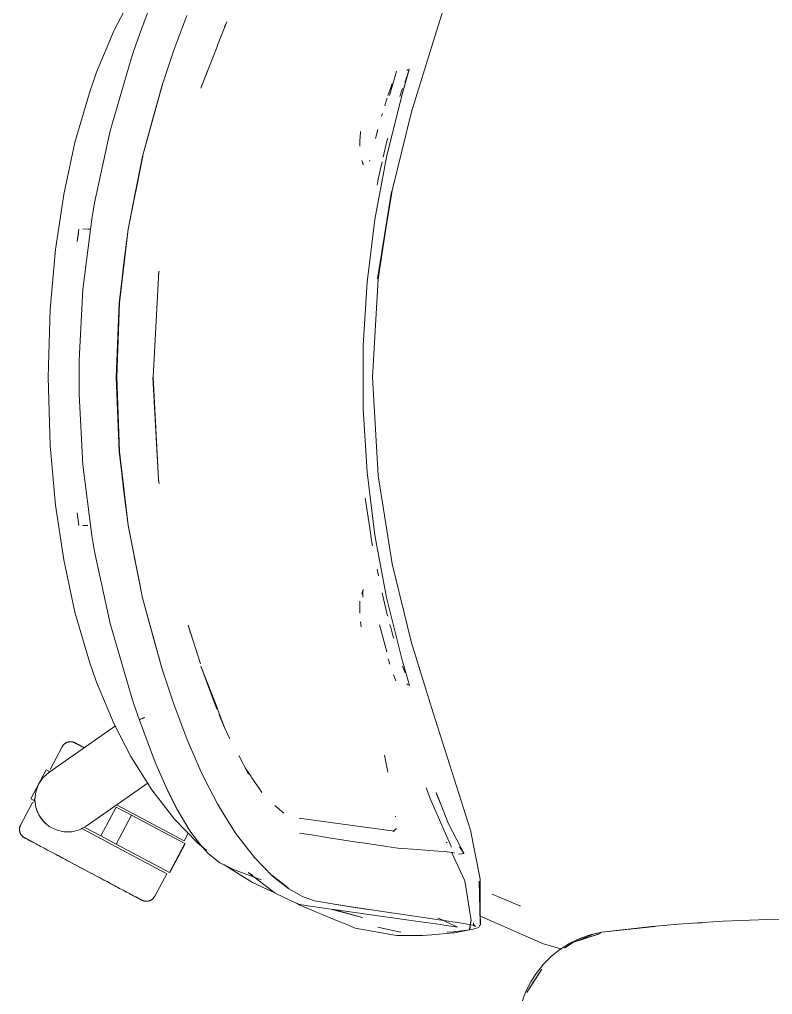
# Model space of a CAD drawing. Header units: millimetres. Extents: x 155927 to 326028, y -36033 to 97293.
# Drawn here: x 194293 to 194615.2, y 30465.7 to 30882.9 of the extents above; entities that cross this region are included whole.
import ezdxf

# ---------------------------------------------------------------- set-up
doc = ezdxf.new("R2010")
doc.units = ezdxf.units.MM
doc.header["$MEASUREMENT"] = 0
doc.layers.add('G-IMPT', color=8, linetype='CONTINUOUS', lineweight=9)
doc.layers.add('I-FURN', color=8, linetype='CONTINUOUS', lineweight=9)

msp = doc.modelspace()

# ---------------------------------------------------------------- linework, layer by layer
at = {"layer": 'G-IMPT'}
for p, q in [((194469.95, 30873.41), (194485.94, 30923.65)), ((194333.48, 30878.29), (194340.57, 30892.07)), ((194344.29, 30876.5), (194349.89, 30891.57)), ((194359.06, 30869.72), (194364.52, 30884.6)), ((194378.03, 30872.64), (194381.75, 30881.96)), ((194381.75, 30881.96), (194380.75, 30879.72)), ((194325.96, 30860.32), (194333.48, 30878.29)), ((194344.29, 30876.5), (194341.95, 30869.67)), ((194370.65, 30853.46), (194377.36, 30870.91)), ((194377.36, 30870.91), (194378.03, 30872.64)), ((194460.77, 30843.43), (194469.95, 30873.41)), ((194340.75, 30866.07), (194341.95, 30869.67)), ((194359.06, 30869.72), (194354.05, 30854.8)), ((194340.75, 30866.07), (194331.81, 30835.24)), ((194325.96, 30860.32), (194322.89, 30851.58)), ((194370.65, 30853.46), (194373.37, 30860.89)), ((194451.35, 30850.38), (194454.38, 30860.81)), ((194456.54, 30850.38), (194459.81, 30861.6)), ((194456.54, 30850.38), (194459.65, 30861.2)), ((194456.54, 30850.38), (194459.6, 30860.91)), ((194458.27, 30857.13), (194458.66, 30858.2)), ((194458.72, 30861.06), (194459.33, 30861.45)), ((194458.72, 30861.06), (194458.93, 30861.21)), ((194459.6, 30860.91), (194459.65, 30861.2)), ((194459.81, 30861.6), (194459.68, 30861.85)), ((194345.67, 30824.3), (194354.05, 30854.8)), ((194345.67, 30824.3), (194354.1, 30854.71)), ((194350.32, 30841.55), (194354.1, 30854.71)), ((194452.47, 30855.56), (194451.71, 30853.4)), ((194457.92, 30856.16), (194458.27, 30857.13)), ((194322.89, 30851.58), (194316.72, 30830.34)), ((194449.99, 30824.06), (194456.54, 30850.38)), ((194451.45, 30852.68), (194450.68, 30850.37)), ((194451.45, 30852.68), (194451.71, 30853.4)), ((194455.91, 30850.38), (194455.76, 30849.92)), ((194455.91, 30850.38), (194456.65, 30852.61)), ((194456.93, 30853.41), (194456.65, 30852.61)), ((194450.06, 30848.46), (194449.27, 30845.97)), ((194450.3, 30849.24), (194450.06, 30848.46)), ((194350.32, 30841.55), (194345.67, 30824.3)), ((194448.28, 30842.67), (194447.95, 30841.55)), ((194460.77, 30843.43), (194452.45, 30809.75)), ((194325.14, 30804.45), (194331.81, 30835.24)), ((194438.67, 30830.82), (194438.95, 30834.53)), ((194438.95, 30834.53), (194438.98, 30835.01)), ((194446.37, 30835.88), (194445.38, 30832.02)), ((194446.37, 30835.88), (194445.98, 30834.35)), ((194316.72, 30830.34), (194311.9, 30807.98)), ((194438.67, 30830.82), (194438.57, 30829.45)), ((194438.57, 30828.75), (194438.57, 30829.45)), ((194448.67, 30824.05), (194450.22, 30830.8)), ((194450.22, 30830.8), (194450.56, 30832.08)), ((194339.49, 30793.18), (194345.71, 30824.42)), ((194345.71, 30824.42), (194339.5, 30793.25)), ((194345.67, 30824.3), (194342.59, 30809.28)), ((194440.11, 30820.66), (194439.42, 30822.61)), ((194440.11, 30820.66), (194439.89, 30821.71)), ((194442.78, 30822.26), (194442.91, 30822.67)), ((194449.99, 30824.06), (194445.06, 30797.4)), ((194446.51, 30814.65), (194448.22, 30822.07)), ((194446.04, 30812.02), (194446.51, 30814.65)), ((194308.41, 30784.56), (194311.9, 30807.98)), ((194339.49, 30793.18), (194342.59, 30809.28)), ((194452.45, 30809.75), (194446.2, 30772.01)), ((194446.2, 30772.01), (194452.19, 30809.37)), ((194446.46, 30771.83), (194452.19, 30809.37)), ((194323.96, 30797.53), (194325.14, 30804.45)), ((194320.15, 30767.36), (194323.96, 30797.53)), ((194445.06, 30797.4), (194441.76, 30770.48)), ((194318.31, 30793.26), (194317.66, 30787.85)), ((194318.23, 30791.61), (194317.66, 30787.85)), ((194320.07, 30793.29), (194322.17, 30793.22)), ((194320.07, 30793.29), (194320.18, 30793.29)), ((194323.41, 30793.17), (194322.17, 30793.22)), ((194335.67, 30761.66), (194339.5, 30793.25)), ((194335.71, 30761.62), (194339.49, 30793.18)), ((194337.55, 30777.7), (194339.49, 30793.18)), ((194306.15, 30758.99), (194308.41, 30784.56)), ((194337.55, 30777.7), (194335.71, 30761.62)), ((194350.16, 30729.85), (194352.67, 30775.19)), ((194352.67, 30775.19), (194352.44, 30773.57)), ((194352.44, 30773.57), (194352.67, 30774.88)), ((194352.71, 30775.12), (194352.67, 30774.88)), ((194440.11, 30743.41), (194441.76, 30770.48)), ((194446.46, 30771.83), (194444.1, 30729.85)), ((194318.53, 30737.16), (194320.15, 30767.36)), ((194305.3, 30729.85), (194306.15, 30758.99)), ((194334.34, 30729.85), (194335.67, 30761.66)), ((194335.71, 30761.62), (194334.57, 30729.85)), ((194335.71, 30761.62), (194335.04, 30746.73)), ((194335.04, 30746.73), (194334.57, 30729.85)), ((194440.11, 30716.29), (194440.11, 30743.41)), ((194318.53, 30737.16), (194318.44, 30729.85)), ((194306.15, 30700.7), (194305.3, 30729.85)), ((194318.53, 30722.53), (194318.44, 30729.85)), ((194335.67, 30698.03), (194334.34, 30729.85)), ((194335.04, 30712.96), (194334.57, 30729.85)), ((194335.71, 30698.07), (194334.57, 30729.85)), ((194350.11, 30729.85), (194352.44, 30686.12)), ((194350.16, 30729.85), (194352.44, 30686.12)), ((194446.46, 30687.86), (194444.1, 30729.85)), ((194318.53, 30722.53), (194320.15, 30692.33)), ((194440.11, 30716.29), (194441.76, 30689.21)), ((194335.04, 30712.96), (194335.71, 30698.07)), ((194308.41, 30675.13), (194306.15, 30700.7)), ((194335.67, 30698.03), (194339.5, 30666.44)), ((194335.71, 30698.07), (194339.49, 30666.52)), ((194335.71, 30698.07), (194337.55, 30681.99)), ((194320.15, 30692.33), (194323.96, 30662.16)), ((194445.06, 30662.3), (194441.76, 30689.21)), ((194452.45, 30649.94), (194446.46, 30687.86)), ((194352.44, 30686.12), (194352.7, 30684.34)), ((194352.44, 30686.12), (194352.67, 30684.81)), ((194352.71, 30684.57), (194352.67, 30684.81)), ((194339.49, 30666.52), (194337.55, 30681.99)), ((194311.9, 30651.71), (194308.41, 30675.13)), ((194441.15, 30676.45), (194440.96, 30678.11)), ((194442.44, 30667.92), (194441.15, 30676.45)), ((194318.31, 30666.43), (194317.66, 30671.85)), ((194322.17, 30666.47), (194320.07, 30666.4)), ((194320.07, 30666.4), (194320.18, 30666.4)), ((194345.67, 30635.39), (194339.49, 30666.52)), ((194339.49, 30666.52), (194342.59, 30650.41)), ((194345.67, 30635.39), (194339.5, 30666.44)), ((194442.44, 30667.92), (194443.29, 30662.3)), ((194323.96, 30662.16), (194325.14, 30655.24)), ((194443.29, 30662.3), (194443.54, 30660.67)), ((194449.99, 30635.63), (194445.06, 30662.3)), ((194444.09, 30657.77), (194443.54, 30660.67)), ((194331.81, 30624.45), (194325.14, 30655.24)), ((194316.72, 30629.35), (194311.9, 30651.71)), ((194345.67, 30635.39), (194342.59, 30650.41)), ((194452.45, 30649.94), (194460.77, 30616.26)), ((194446.02, 30647.66), (194446.55, 30644.85)), ((194440.11, 30639.03), (194439.42, 30637.08)), ((194439.89, 30637.8), (194439.86, 30635.68)), ((194439.89, 30637.99), (194440.11, 30639.03)), ((194448.22, 30637.62), (194448.67, 30635.64)), ((194350.32, 30618.14), (194345.67, 30635.39)), ((194345.67, 30635.39), (194354.05, 30604.89)), ((194345.67, 30635.39), (194354.1, 30604.98)), ((194438.57, 30633.98), (194438.65, 30628.92)), ((194438.57, 30633.98), (194438.57, 30631.19)), ((194439.85, 30635.82), (194439.86, 30635.68)), ((194450.22, 30628.89), (194448.67, 30635.64)), ((194449.99, 30635.63), (194456.54, 30609.31)), ((194322.89, 30608.11), (194316.72, 30629.35)), ((194438.65, 30628.92), (194438.57, 30631.19)), ((194450.22, 30628.89), (194450.56, 30627.6)), ((194331.81, 30624.45), (194340.75, 30593.62)), ((194438.97, 30625.13), (194439.18, 30623.03)), ((194365.12, 30623.7), (194366.2, 30620.27)), ((194365.12, 30623.7), (194370.37, 30607.22)), ((194450.25, 30612.41), (194447.05, 30623.85)), ((194451.53, 30623.87), (194451.48, 30624.05)), ((194451.84, 30622.73), (194451.53, 30623.87)), ((194451.84, 30622.73), (194452.96, 30618.74)), ((194350.32, 30618.14), (194354.1, 30604.98)), ((194452.96, 30618.74), (194453.16, 30618.05)), ((194469.95, 30586.29), (194460.77, 30616.26)), ((194322.89, 30608.11), (194325.96, 30599.37)), ((194450.7, 30609.32), (194451.42, 30607.1)), ((194456.54, 30609.31), (194459.61, 30598.88)), ((194354.05, 30604.89), (194359.06, 30589.97)), ((194370.65, 30606.23), (194377.47, 30587.82)), ((194370.65, 30606.23), (194377.36, 30588.78)), ((194457.7, 30604.11), (194456.96, 30606.21)), ((194457.7, 30604.11), (194457.94, 30603.45)), ((194325.96, 30599.37), (194333.48, 30581.4)), ((194453.41, 30601.56), (194453.04, 30602.57)), ((194453.41, 30601.56), (194454.03, 30599.9)), ((194458.72, 30598.63), (194458.93, 30598.48)), ((194458.72, 30598.63), (194459.33, 30598.24)), ((194459.68, 30598.61), (194459.61, 30598.88)), ((194459.75, 30598.31), (194459.68, 30598.61)), ((194459.72, 30597.85), (194459.81, 30598.09)), ((194459.81, 30598.09), (194459.75, 30598.31)), ((194340.75, 30593.62), (194341.95, 30590.02)), ((194344.36, 30583.08), (194341.95, 30590.02)), ((194364.52, 30575.09), (194359.06, 30589.97)), ((194377.36, 30588.78), (194378.03, 30587.05)), ((194380.75, 30579.97), (194378.03, 30587.05)), ((194344.32, 30583.09), (194344.35, 30583.22)), ((194349.89, 30568.12), (194344.32, 30583.09)), ((194344.35, 30583.22), (194344.76, 30583.49)), ((194344.35, 30583.22), (194344.36, 30583.26)), ((194344.35, 30583.22), (194344.36, 30583.08)), ((194344.76, 30583.49), (194344.36, 30583.26)), ((194345.59, 30583.87), (194344.76, 30583.49)), ((194344.94, 30583.59), (194344.76, 30583.49)), ((194345.59, 30583.87), (194344.94, 30583.59)), ((194345.59, 30583.87), (194346.64, 30584.29)), ((194345.59, 30583.87), (194346.05, 30584.07)), ((194346.64, 30584.29), (194346.05, 30584.07)), ((194380.75, 30579.97), (194378.44, 30585.42)), ((194469.95, 30586.29), (194485.94, 30536.04)), ((194340.57, 30567.62), (194333.48, 30581.4)), ((194382.95, 30575.13), (194380.75, 30579.97)), ((194364.52, 30575.09), (194370.7, 30560.87)), ((194349.55, 30553.33), (194340.57, 30567.62)), ((194351.37, 30564.44), (194349.89, 30568.12)), ((194386.83, 30568.06), (194391, 30559.98)), ((194449.23, 30568.17), (194450.64, 30560.92)), ((194356.14, 30553.48), (194351.37, 30564.44)), ((194389.5, 30562.75), (194392.06, 30559)), ((194389.5, 30562.75), (194391, 30559.98)), ((194374.08, 30554.14), (194370.7, 30560.87)), ((194392.06, 30559), (194392.45, 30558.42)), ((194392.45, 30558.42), (194395.95, 30553.28)), ((194349.55, 30553.33), (194359.35, 30540.73)), ((194356.36, 30553.04), (194356.14, 30553.48)), ((194356.14, 30553.48), (194360.67, 30544.43)), ((194356.14, 30553.48), (194360.36, 30545.03)), ((194374.08, 30554.14), (194377.65, 30547.35)), ((194395.95, 30553.28), (194396.7, 30552.18)), ((194466.97, 30554.11), (194468.96, 30548.87)), ((194356.36, 30553.04), (194360.67, 30544.43)), ((194473.26, 30547.23), (194471.24, 30552.13)), ((194471.24, 30552.13), (194473.27, 30547.02)), ((194473.27, 30547.02), (194471.47, 30551.56)), ((194360.67, 30544.43), (194360.36, 30545.03)), ((194381.42, 30541.12), (194377.65, 30547.35)), ((194402.22, 30546.65), (194406.13, 30543.31)), ((194468.96, 30548.87), (194477.89, 30528.71)), ((194476.52, 30538.76), (194473.26, 30547.23)), ((194360.67, 30544.43), (194365.4, 30536.43)), ((194381.42, 30541.12), (194385.3, 30535.02)), ((194426.08, 30539.37), (194412.72, 30541.15)), ((194412.72, 30541.15), (194413.19, 30541.01)), ((194453.91, 30541.7), (194453.86, 30542.05)), ((194369.31, 30530.43), (194359.35, 30540.73)), ((194426.08, 30539.37), (194453.41, 30535.64)), ((194454.26, 30536.75), (194452.7, 30535.51)), ((194476.52, 30538.76), (194481.79, 30528.65)), ((194366.27, 30535.14), (194365.4, 30536.43)), ((194370.98, 30529.01), (194366.27, 30535.14)), ((194385.47, 30534.77), (194385.3, 30535.02)), ((194393.49, 30524.33), (194385.47, 30534.77)), ((194417.89, 30534.02), (194412.81, 30534.76)), ((194417.89, 30534.02), (194424.72, 30532.96)), ((194424.72, 30532.96), (194426.38, 30532.69)), ((194438.15, 30530.83), (194426.38, 30532.69)), ((194452.91, 30535.55), (194453.14, 30535.59)), ((194453.41, 30535.64), (194453.14, 30535.59)), ((194485.94, 30536.04), (194490.14, 30515.09)), ((194372.98, 30527.43), (194369.31, 30530.43)), ((194370.98, 30529.01), (194373.87, 30525.99)), ((194439.71, 30530.58), (194438.15, 30530.83)), ((194454.92, 30528.37), (194439.71, 30530.58)), ((194454.92, 30528.37), (194455, 30528.36)), ((194455, 30528.36), (194463.24, 30527.74)), ((194475.51, 30530.88), (194475.95, 30530.61)), ((194483.14, 30526.2), (194481.3, 30528.9)), ((194483.14, 30526.2), (194481.79, 30528.65)), ((194378.74, 30522.13), (194373.87, 30525.99)), ((194401.23, 30516.43), (194393.49, 30524.33)), ((194472.09, 30527.11), (194463.24, 30527.74)), ((194472.09, 30527.11), (194475.5, 30526.86)), ((194475.87, 30526.81), (194475.5, 30526.86)), ((194475.87, 30526.81), (194478.33, 30526.53)), ((194483.51, 30514.39), (194477.92, 30526.68)), ((194478.33, 30526.53), (194478.39, 30526.51)), ((194479.16, 30526.23), (194478.39, 30526.51)), ((194480.9, 30525.75), (194482.43, 30525.92)), ((194482.43, 30525.92), (194483.12, 30526.07)), ((194483.12, 30526.07), (194483.14, 30526.2)), ((194483.14, 30526.2), (194483.18, 30526.36)), ((194379.87, 30521.51), (194378.74, 30522.13)), ((194379.87, 30521.51), (194382.31, 30520.34)), ((194381.23, 30520.82), (194380.47, 30521.32)), ((194381.23, 30520.82), (194392.68, 30513.7)), ((194382.31, 30520.34), (194384.54, 30519.27)), ((194396.45, 30514.76), (194384.54, 30519.27)), ((194390.79, 30517.99), (194402.44, 30509.07)), ((194390.79, 30517.99), (194392.74, 30516.87)), ((194407.97, 30511.34), (194401.02, 30516.74)), ((194401.02, 30516.74), (194404.59, 30513.93)), ((194401.23, 30516.43), (194408.2, 30511.01)), ((194392.68, 30513.7), (194401.31, 30509.72)), ((194407.97, 30511.34), (194404.59, 30513.93)), ((194483.51, 30514.39), (194486.22, 30497.34)), ((194489.7, 30514.2), (194490.28, 30495.76)), ((194489.7, 30514.2), (194490.18, 30496.22)), ((194490.14, 30515.09), (194490.18, 30496.22)), ((194402.44, 30509.07), (194409.02, 30506.01)), ((194408.2, 30511.01), (194414.03, 30507.72)), ((194414.45, 30507.51), (194414.03, 30507.72)), ((194414.45, 30507.51), (194419.24, 30505.76)), ((194495.28, 30508.66), (194507.14, 30503.73)), ((194409.02, 30506.01), (194412.38, 30504.44)), ((194411.77, 30504.73), (194412.94, 30503.95)), ((194415.37, 30503.79), (194412.38, 30504.44)), ((194412.94, 30503.95), (194429.39, 30497.16)), ((194462.59, 30497.12), (194415.37, 30503.79)), ((194419.24, 30505.76), (194426.91, 30504.46)), ((194442.08, 30502.16), (194426.91, 30504.46)), ((194442.08, 30502.16), (194427.49, 30504.39)), ((194442.68, 30502.06), (194427.49, 30504.39)), ((194507.4, 30503.63), (194507.14, 30503.73)), ((194439.8, 30498.67), (194426.85, 30502.17)), ((194439.8, 30498.67), (194427.9, 30502.02)), ((194442.68, 30502.06), (194473.55, 30497.51)), ((194498.34, 30495.63), (194490.17, 30499.19)), ((194429.39, 30497.16), (194432.76, 30495.77)), ((194436.61, 30494.17), (194432.76, 30495.77)), ((194462.59, 30497.12), (194473.25, 30495.68)), ((194472, 30498.49), (194480.44, 30494.49)), ((194474.55, 30495.46), (194473.25, 30495.68)), ((194473.55, 30497.51), (194481.41, 30496.4)), ((194479.57, 30494.63), (194474.55, 30495.46)), ((194487.67, 30495.29), (194481.41, 30496.4)), ((194485.54, 30493.76), (194486.22, 30497.34)), ((194485.54, 30493.76), (194486.16, 30497.3)), ((194486.16, 30497.3), (194485.77, 30493.35)), ((194487.05, 30495.46), (194488.15, 30494.9)), ((194487.05, 30495.46), (194487.67, 30495.29)), ((194487.33, 30495.83), (194487.25, 30496.33)), ((194487.33, 30495.83), (194487.65, 30495.29)), ((194487.65, 30495.29), (194488.15, 30494.9)), ((194489.54, 30494.57), (194489.91, 30495.07)), ((194490.31, 30495.64), (194489.91, 30495.07)), ((194490.31, 30495.64), (194490.12, 30496.5)), ((194490.12, 30496.5), (194490.14, 30496.39)), ((194490.18, 30496.22), (194490.14, 30496.39)), ((194490.28, 30495.76), (194490.18, 30496.22)), ((194506.17, 30492.21), (194498.34, 30495.63)), ((194542.13, 30492.43), (194565.09, 30494.88)), ((194565.09, 30494.88), (194544.95, 30492.76)), ((194563.57, 30494.78), (194574.97, 30495.77)), ((194585.26, 30496.49), (194574.97, 30495.77)), ((194583.21, 30496.36), (194581.8, 30496.22)), ((194583.21, 30496.36), (194585.12, 30496.45)), ((194585.26, 30496.49), (194594.13, 30497.06)), ((194605.43, 30497.59), (194594.13, 30497.06)), ((194605.43, 30497.59), (194613.31, 30497.89)), ((194625.62, 30498.18), (194613.31, 30497.89)), ((194454.31, 30490.94), (194436.61, 30494.17)), ((194446.87, 30494.39), (194446.29, 30494.54)), ((194456.17, 30492.35), (194446.87, 30494.39)), ((194454.31, 30490.94), (194461.28, 30490.91)), ((194465.45, 30490.91), (194461.28, 30490.91)), ((194469.4, 30491.25), (194465.45, 30490.91)), ((194469.4, 30491.25), (194478.73, 30492.05)), ((194478.56, 30492.57), (194475.97, 30492.36)), ((194478.56, 30492.57), (194483.25, 30493.09)), ((194478.73, 30492.05), (194479.2, 30492.1)), ((194483.45, 30492.91), (194479.2, 30492.1)), ((194480.44, 30494.49), (194479.57, 30494.63)), ((194483.86, 30493.17), (194483.25, 30493.09)), ((194483.45, 30492.91), (194485.77, 30493.35)), ((194483.86, 30493.17), (194487.14, 30493.7)), ((194487.14, 30493.7), (194489, 30494.25)), ((194489.54, 30494.57), (194489, 30494.25)), ((194517.3, 30487.35), (194506.17, 30492.21)), ((194529.78, 30488.03), (194541.64, 30491.84)), ((194539, 30491.63), (194530.82, 30488.43)), ((194532.49, 30488.93), (194541.64, 30491.84)), ((194533.04, 30489.82), (194537.17, 30491.27)), ((194542.13, 30492.43), (194537.17, 30491.27)), ((194542.06, 30492.21), (194539, 30491.63)), ((194542.13, 30492.43), (194563.57, 30494.78)), ((194542.13, 30492.43), (194544.95, 30492.76)), ((194517.3, 30487.35), (194525.12, 30485.09)), ((194528.46, 30487.63), (194524.13, 30484.9)), ((194529.78, 30488.03), (194526.2, 30485.61)), ((194528.46, 30487.63), (194533.04, 30489.82)), ((194529.78, 30488.03), (194532.49, 30488.93)), ((194520.83, 30482.28), (194524.13, 30484.9)), ((194517.22, 30478.73), (194514.03, 30474.76)), ((194517.22, 30478.73), (194520.83, 30482.28)), ((194510.17, 30466.6), (194516.49, 30476.55)), ((194511.77, 30471.21), (194514.03, 30474.76)), ((194512.33, 30470.28), (194516.49, 30476.55)), ((194509.52, 30466.7), (194511.77, 30471.21)), ((194510.17, 30466.6), (194512.33, 30470.28)), ((194509.52, 30466.7), (194507.81, 30461.93))]:
    msp.add_line(p, q, dxfattribs=at)
at = {"layer": 'I-FURN'}
for p, q in [((194305.51, 30560.71), (194334.1, 30580.72)), ((194311.26, 30571.75), (194306.11, 30562.07)), ((194311.26, 30571.75), (194311.33, 30571.89)), ((194311.33, 30571.89), (194311.42, 30572.03)), ((194311.42, 30572.03), (194311.51, 30572.17)), ((194311.51, 30572.17), (194311.6, 30572.3)), ((194311.6, 30572.3), (194311.7, 30572.42)), ((194311.7, 30572.42), (194311.81, 30572.54)), ((194311.81, 30572.54), (194311.92, 30572.66)), ((194311.92, 30572.66), (194312.03, 30572.78)), ((194312.03, 30572.78), (194312.15, 30572.89)), ((194312.15, 30572.89), (194312.27, 30572.99)), ((194312.27, 30572.99), (194312.4, 30573.09)), ((194312.4, 30573.09), (194312.53, 30573.18)), ((194312.53, 30573.18), (194312.67, 30573.27)), ((194312.67, 30573.27), (194312.8, 30573.35)), ((194312.8, 30573.35), (194312.95, 30573.43)), ((194312.95, 30573.43), (194313.09, 30573.5)), ((194313.09, 30573.5), (194313.24, 30573.57)), ((194313.24, 30573.57), (194313.39, 30573.63)), ((194313.39, 30573.63), (194313.54, 30573.68)), ((194313.54, 30573.68), (194313.69, 30573.73)), ((194313.69, 30573.73), (194313.85, 30573.77)), ((194313.85, 30573.77), (194314, 30573.81)), ((194314, 30573.81), (194314.16, 30573.84)), ((194314.16, 30573.84), (194314.32, 30573.86)), ((194314.32, 30573.86), (194314.48, 30573.88)), ((194314.48, 30573.88), (194314.64, 30573.89)), ((194314.64, 30573.89), (194314.81, 30573.89)), ((194314.81, 30573.89), (194314.97, 30573.89)), ((194314.97, 30573.89), (194315.13, 30573.88)), ((194315.13, 30573.88), (194315.29, 30573.86)), ((194315.29, 30573.86), (194315.45, 30573.84)), ((194315.45, 30573.84), (194315.61, 30573.81)), ((194315.61, 30573.81), (194315.76, 30573.78)), ((194315.76, 30573.78), (194315.92, 30573.74)), ((194315.92, 30573.74), (194316.07, 30573.69)), ((194316.07, 30573.69), (194316.23, 30573.64)), ((194316.23, 30573.64), (194316.38, 30573.58)), ((194316.38, 30573.58), (194316.52, 30573.51)), ((194316.52, 30573.51), (194316.67, 30573.44)), ((194316.67, 30573.44), (194316.71, 30573.42)), ((194316.71, 30573.42), (194316.73, 30573.41)), ((194316.75, 30573.39), (194316.71, 30573.42)), ((194316.71, 30573.42), (194316.71, 30573.42)), ((194316.73, 30573.41), (194316.79, 30573.38)), ((194316.84, 30573.35), (194316.75, 30573.39)), ((194316.79, 30573.38), (194316.89, 30573.32)), ((194316.96, 30573.29), (194316.84, 30573.35)), ((194316.89, 30573.32), (194317.03, 30573.25)), ((194317.12, 30573.2), (194316.96, 30573.29)), ((194317.03, 30573.25), (194317.21, 30573.15)), ((194317.32, 30573.09), (194317.12, 30573.2)), ((194317.21, 30573.15), (194317.43, 30573.04)), ((194317.56, 30572.96), (194317.32, 30573.09)), ((194317.43, 30573.04), (194317.68, 30572.9)), ((194317.84, 30572.82), (194317.56, 30572.96)), ((194317.68, 30572.9), (194317.98, 30572.74)), ((194318.16, 30572.65), (194317.84, 30572.82)), ((194317.98, 30572.74), (194318.32, 30572.56)), ((194318.51, 30572.46), (194318.16, 30572.65)), ((194318.32, 30572.56), (194318.69, 30572.36)), ((194318.91, 30572.25), (194318.51, 30572.46)), ((194318.69, 30572.36), (194319.1, 30572.15)), ((194319.34, 30572.02), (194318.91, 30572.25)), ((194319.1, 30572.15), (194319.55, 30571.91)), ((194319.8, 30571.77), (194319.34, 30572.02)), ((194319.55, 30571.91), (194320.03, 30571.65)), ((194320.3, 30571.51), (194319.8, 30571.77)), ((194320.03, 30571.65), (194320.55, 30571.38)), ((194320.84, 30571.22), (194320.3, 30571.51)), ((194304.36, 30561.86), (194297.78, 30549.5)), ((194304.36, 30561.86), (194305.75, 30561.12)), ((194301.11, 30555.66), (194303, 30558.45)), ((194303, 30558.45), (194305.51, 30560.71)), ((194305.75, 30561.12), (194305.66, 30561.17)), ((194299.93, 30552.5), (194301.11, 30555.66)), ((194348, 30556.29), (194321.57, 30537.78)), ((194299.18, 30548.76), (194297.78, 30549.5)), ((194299.18, 30548.76), (194299.58, 30549.52)), ((194299.55, 30549.15), (194299.93, 30552.5)), ((194299.98, 30545.8), (194299.55, 30549.15)), ((194298.59, 30547.94), (194293.44, 30538.25)), ((194298.59, 30547.94), (194298.96, 30547.74)), ((194299.09, 30548.81), (194299.18, 30548.76)), ((194301.19, 30542.66), (194299.98, 30545.8)), ((194334.33, 30545.93), (194327.76, 30533.57)), ((194334.33, 30545.93), (194340.97, 30542.4)), ((194334.8, 30546.81), (194363.5, 30531.55)), ((194303.13, 30539.89), (194301.19, 30542.66)), ((194301.67, 30541.82), (194303.97, 30539.03)), ((194340.97, 30542.4), (194334.4, 30530.03)), ((194340.97, 30542.4), (194363.68, 30530.32)), ((194292.97, 30536.51), (194292.98, 30536.68)), ((194292.98, 30536.68), (194293, 30536.84)), ((194293, 30536.84), (194293.02, 30537)), ((194293.02, 30537), (194293.05, 30537.15)), ((194293.05, 30537.15), (194293.09, 30537.31)), ((194293.09, 30537.31), (194293.13, 30537.47)), ((194293.13, 30537.47), (194293.17, 30537.62)), ((194293.17, 30537.62), (194293.23, 30537.77)), ((194293.23, 30537.77), (194293.29, 30537.92)), ((194293.29, 30537.92), (194293.35, 30538.07)), ((194293.35, 30538.07), (194293.42, 30538.22)), ((194293.42, 30538.22), (194293.44, 30538.25)), ((194305.67, 30537.67), (194303.13, 30539.89)), ((194303.97, 30539.03), (194305.39, 30537.88)), ((194308.67, 30536.13), (194305.67, 30537.67)), ((194321.57, 30537.78), (194318.59, 30536.19)), ((194319.38, 30536.89), (194355.99, 30517.42)), ((194327.76, 30533.57), (194320.7, 30537.32)), ((194292.97, 30536.35), (194292.97, 30536.51)), ((194292.98, 30536.19), (194292.97, 30536.35)), ((194292.99, 30536.03), (194292.98, 30536.19)), ((194293, 30535.87), (194292.99, 30536.03)), ((194293.02, 30535.71), (194293, 30535.87)), ((194293.05, 30535.55), (194293.02, 30535.71)), ((194293.09, 30535.4), (194293.05, 30535.55)), ((194293.13, 30535.24), (194293.09, 30535.4)), ((194293.18, 30535.09), (194293.13, 30535.24)), ((194293.23, 30534.93), (194293.18, 30535.09)), ((194293.29, 30534.78), (194293.23, 30534.93)), ((194293.36, 30534.64), (194293.29, 30534.78)), ((194293.43, 30534.49), (194293.36, 30534.64)), ((194293.51, 30534.35), (194293.43, 30534.49)), ((194293.59, 30534.21), (194293.51, 30534.35)), ((194293.68, 30534.08), (194293.59, 30534.21)), ((194293.77, 30533.95), (194293.68, 30534.08)), ((194293.87, 30533.82), (194293.77, 30533.95)), ((194293.98, 30533.7), (194293.87, 30533.82)), ((194294.09, 30533.58), (194293.98, 30533.7)), ((194294.2, 30533.47), (194294.09, 30533.58)), ((194294.32, 30533.36), (194294.2, 30533.47)), ((194294.44, 30533.25), (194294.32, 30533.36)), ((194294.57, 30533.15), (194294.44, 30533.25)), ((194294.7, 30533.06), (194294.57, 30533.15)), ((194294.83, 30532.97), (194294.7, 30533.06)), ((194294.97, 30532.88), (194294.83, 30532.97)), ((194295.11, 30532.8), (194294.97, 30532.88)), ((194295.12, 30532.8), (194295.11, 30532.8)), ((194295.11, 30532.8), (194295.13, 30532.79)), ((194295.16, 30532.78), (194295.12, 30532.8)), ((194295.13, 30532.79), (194295.19, 30532.76)), ((194295.24, 30532.73), (194295.16, 30532.78)), ((194295.19, 30532.76), (194295.29, 30532.71)), ((194295.36, 30532.67), (194295.24, 30532.73)), ((194295.29, 30532.71), (194295.43, 30532.63)), ((194295.52, 30532.58), (194295.36, 30532.67)), ((194295.43, 30532.63), (194295.61, 30532.54)), ((194295.72, 30532.48), (194295.52, 30532.58)), ((194295.61, 30532.54), (194295.83, 30532.42)), ((194295.97, 30532.35), (194295.72, 30532.48)), ((194295.83, 30532.42), (194296.09, 30532.28)), ((194311.95, 30535.34), (194308.67, 30536.13)), ((194315.32, 30535.36), (194311.95, 30535.34)), ((194318.59, 30536.19), (194315.32, 30535.36)), ((194334.4, 30530.03), (194327.76, 30533.57)), ((194363.5, 30531.55), (194365.17, 30534.71)), ((194296.24, 30532.2), (194295.97, 30532.35)), ((194296.09, 30532.28), (194296.39, 30532.13)), ((194296.56, 30532.03), (194296.24, 30532.2)), ((194296.39, 30532.13), (194296.72, 30531.95)), ((194296.92, 30531.84), (194296.56, 30532.03)), ((194296.72, 30531.95), (194297.09, 30531.75)), ((194297.31, 30531.63), (194296.92, 30531.84)), ((194297.09, 30531.75), (194297.5, 30531.53)), ((194297.74, 30531.4), (194297.31, 30531.63)), ((194297.5, 30531.53), (194297.95, 30531.29)), ((194298.21, 30531.16), (194297.74, 30531.4)), ((194297.95, 30531.29), (194298.43, 30531.04)), ((194298.71, 30530.89), (194298.21, 30531.16)), ((194298.43, 30531.04), (194298.95, 30530.76)), ((194299.24, 30530.61), (194298.71, 30530.89)), ((194298.95, 30530.76), (194299.5, 30530.47)), ((194299.81, 30530.3), (194299.24, 30530.61)), ((194299.5, 30530.47), (194300.08, 30530.16)), ((194300.08, 30530.16), (194300.7, 30529.83)), ((194300.7, 30529.83), (194301.35, 30529.49)), ((194301.35, 30529.49), (194302.03, 30529.13)), ((194302.03, 30529.13), (194302.73, 30528.75)), ((194302.73, 30528.75), (194303.47, 30528.36)), ((194303.47, 30528.36), (194304.23, 30527.95)), ((194357.11, 30517.96), (194334.4, 30530.03)), ((194363.68, 30530.32), (194357.11, 30517.96)), ((194357.28, 30517.87), (194363.85, 30530.23)), ((194304.23, 30527.95), (194305.02, 30527.54)), ((194305.02, 30527.54), (194305.83, 30527.1)), ((194305.83, 30527.1), (194306.67, 30526.66)), ((194306.67, 30526.66), (194307.52, 30526.2)), ((194307.52, 30526.2), (194308.4, 30525.74)), ((194308.4, 30525.74), (194309.3, 30525.26)), ((194309.79, 30525), (194308.88, 30525.48)), ((194309.3, 30525.26), (194310.21, 30524.78)), ((194310.71, 30524.51), (194309.79, 30525)), ((194310.21, 30524.78), (194311.14, 30524.28)), ((194311.65, 30524.01), (194310.71, 30524.51)), ((194311.14, 30524.28), (194312.08, 30523.78)), ((194312.6, 30523.51), (194311.65, 30524.01)), ((194312.08, 30523.78), (194313.04, 30523.27)), ((194313.56, 30522.99), (194312.6, 30523.51)), ((194313.04, 30523.27), (194314.01, 30522.76)), ((194314.54, 30522.47), (194313.56, 30522.99)), ((194314.01, 30522.76), (194314.99, 30522.23)), ((194315.52, 30521.95), (194314.54, 30522.47)), ((194314.99, 30522.23), (194315.97, 30521.71)), ((194316.51, 30521.42), (194315.52, 30521.95)), ((194315.97, 30521.71), (194316.97, 30521.18)), ((194317.51, 30520.89), (194316.51, 30521.42)), ((194316.97, 30521.18), (194317.97, 30520.65)), ((194318.51, 30520.36), (194317.51, 30520.89)), ((194317.97, 30520.65), (194318.97, 30520.12)), ((194319.51, 30519.83), (194318.51, 30520.36)), ((194318.97, 30520.12), (194319.98, 30519.58)), ((194320.52, 30519.29), (194319.51, 30519.83)), ((194319.98, 30519.58), (194320.98, 30519.05)), ((194321.52, 30518.76), (194320.52, 30519.29)), ((194320.98, 30519.05), (194321.99, 30518.51)), ((194322.53, 30518.23), (194321.52, 30518.76)), ((194321.99, 30518.51), (194322.99, 30517.98)), ((194323.53, 30517.69), (194322.53, 30518.23)), ((194322.99, 30517.98), (194323.98, 30517.45)), ((194324.52, 30517.17), (194323.53, 30517.69)), ((194323.98, 30517.45), (194324.98, 30516.92)), ((194325.51, 30516.64), (194324.52, 30517.17)), ((194324.98, 30516.92), (194325.96, 30516.4)), ((194326.49, 30516.12), (194325.51, 30516.64)), ((194325.96, 30516.4), (194326.93, 30515.88)), ((194327.45, 30515.61), (194326.49, 30516.12)), ((194326.93, 30515.88), (194327.9, 30515.37)), ((194350.84, 30507.74), (194355.99, 30517.42)), ((194328.41, 30515.1), (194327.45, 30515.61)), ((194327.9, 30515.37), (194328.85, 30514.86)), ((194329.36, 30514.59), (194328.41, 30515.1)), ((194328.85, 30514.86), (194329.79, 30514.37)), ((194330.29, 30514.1), (194329.36, 30514.59)), ((194329.79, 30514.37), (194330.71, 30513.88)), ((194331.2, 30513.61), (194330.29, 30514.1)), ((194330.71, 30513.88), (194331.61, 30513.39)), ((194332.1, 30513.14), (194331.2, 30513.61)), ((194331.61, 30513.39), (194332.5, 30512.92)), ((194332.97, 30512.67), (194332.1, 30513.14)), ((194332.5, 30512.92), (194333.37, 30512.46)), ((194333.83, 30512.22), (194332.97, 30512.67)), ((194333.37, 30512.46), (194334.22, 30512.01)), ((194334.66, 30511.77), (194333.83, 30512.22)), ((194334.22, 30512.01), (194335.04, 30511.57)), ((194335.04, 30511.57), (194335.84, 30511.15)), ((194335.84, 30511.15), (194336.62, 30510.73)), ((194336.62, 30510.73), (194337.37, 30510.34)), ((194337.37, 30510.34), (194338.09, 30509.95)), ((194338.09, 30509.95), (194338.78, 30509.58)), ((194338.78, 30509.58), (194339.45, 30509.23)), ((194339.45, 30509.23), (194340.08, 30508.89)), ((194340.08, 30508.89), (194340.68, 30508.57)), ((194340.99, 30508.41), (194340.41, 30508.72)), ((194340.68, 30508.57), (194341.25, 30508.27)), ((194341.55, 30508.11), (194340.99, 30508.41)), ((194341.25, 30508.27), (194341.79, 30507.99)), ((194342.06, 30507.84), (194341.55, 30508.11)), ((194341.79, 30507.99), (194342.29, 30507.72)), ((194342.54, 30507.58), (194342.06, 30507.84)), ((194342.29, 30507.72), (194342.75, 30507.47)), ((194342.99, 30507.35), (194342.54, 30507.58)), ((194342.75, 30507.47), (194343.18, 30507.24)), ((194350.67, 30507.46), (194350.58, 30507.33)), ((194350.76, 30507.6), (194350.67, 30507.46)), ((194350.84, 30507.74), (194350.76, 30507.6)), ((194343.4, 30507.13), (194342.99, 30507.35)), ((194343.18, 30507.24), (194343.58, 30507.03)), ((194343.77, 30506.93), (194343.4, 30507.13)), ((194343.58, 30507.03), (194343.93, 30506.84)), ((194344.11, 30506.75), (194343.77, 30506.93)), ((194343.93, 30506.84), (194344.25, 30506.68)), ((194344.41, 30506.59), (194344.11, 30506.75)), ((194344.25, 30506.68), (194344.53, 30506.53)), ((194344.66, 30506.46), (194344.41, 30506.59)), ((194344.53, 30506.53), (194344.77, 30506.4)), ((194344.88, 30506.34), (194344.66, 30506.46)), ((194344.77, 30506.4), (194344.97, 30506.29)), ((194345.06, 30506.24), (194344.88, 30506.34)), ((194344.97, 30506.29), (194345.13, 30506.21)), ((194345.2, 30506.17), (194345.06, 30506.24)), ((194345.13, 30506.21), (194345.26, 30506.14)), ((194345.3, 30506.12), (194345.2, 30506.17)), ((194345.26, 30506.14), (194345.34, 30506.1)), ((194345.36, 30506.08), (194345.3, 30506.12)), ((194345.34, 30506.1), (194345.38, 30506.08)), ((194345.38, 30506.07), (194345.36, 30506.08)), ((194345.38, 30506.08), (194345.38, 30506.07)), ((194345.42, 30506.05), (194345.38, 30506.07)), ((194345.57, 30505.98), (194345.42, 30506.05)), ((194345.72, 30505.92), (194345.57, 30505.98)), ((194345.86, 30505.86), (194345.72, 30505.92)), ((194346.02, 30505.8), (194345.86, 30505.86)), ((194346.17, 30505.76), (194346.02, 30505.8)), ((194346.33, 30505.71), (194346.17, 30505.76)), ((194346.48, 30505.68), (194346.33, 30505.71)), ((194346.64, 30505.65), (194346.48, 30505.68)), ((194346.8, 30505.63), (194346.64, 30505.65)), ((194346.96, 30505.61), (194346.8, 30505.63)), ((194347.12, 30505.6), (194346.96, 30505.61)), ((194347.29, 30505.6), (194347.12, 30505.6)), ((194347.45, 30505.6), (194347.29, 30505.6)), ((194347.61, 30505.61), (194347.45, 30505.6)), ((194347.77, 30505.63), (194347.61, 30505.61)), ((194347.93, 30505.65), (194347.77, 30505.63)), ((194348.09, 30505.68), (194347.93, 30505.65)), ((194348.24, 30505.72), (194348.09, 30505.68)), ((194348.4, 30505.76), (194348.24, 30505.72)), ((194348.55, 30505.81), (194348.4, 30505.76)), ((194348.7, 30505.86), (194348.55, 30505.81)), ((194348.85, 30505.92), (194348.7, 30505.86)), ((194349, 30505.99), (194348.85, 30505.92)), ((194349.15, 30506.06), (194349, 30505.99)), ((194349.29, 30506.14), (194349.15, 30506.06)), ((194349.42, 30506.22), (194349.29, 30506.14)), ((194349.56, 30506.31), (194349.42, 30506.22)), ((194349.69, 30506.4), (194349.56, 30506.31)), ((194349.82, 30506.5), (194349.69, 30506.4)), ((194349.94, 30506.61), (194349.82, 30506.5)), ((194350.06, 30506.72), (194349.94, 30506.61)), ((194350.17, 30506.83), (194350.06, 30506.72)), ((194350.28, 30506.95), (194350.17, 30506.83)), ((194350.39, 30507.07), (194350.28, 30506.95)), ((194350.49, 30507.2), (194350.39, 30507.07)), ((194350.58, 30507.33), (194350.49, 30507.2))]:
    msp.add_line(p, q, dxfattribs=at)
for points in [[(194299.65, 30547.71), (194299.61, 30548.08), (194299.57, 30548.75), (194299.57, 30549.29), (194299.58, 30549.52)], [(194303.61, 30539.37), (194303.21, 30539.77), (194302.85, 30540.19), (194302.52, 30540.61)]]:
    msp.add_open_spline(points, degree=3, dxfattribs=at)
msp.add_open_spline([(194300.91, 30543.21), (194300.83, 30543.37), (194300.54, 30544.01), (194300.32, 30544.63), (194300.18, 30545.1)], degree=3, knots=[-0.5319761, -0.5319761, -0.5319761, -0.5319761, -0.5, -0.4, -0.4, -0.4, -0.4], dxfattribs=at)

doc.saveas('drawing.dxf')
